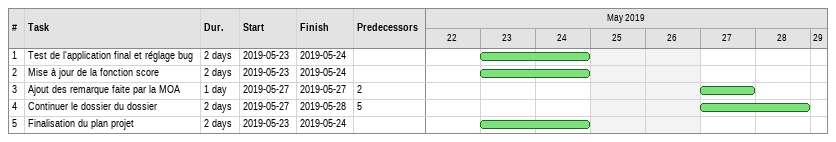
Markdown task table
| ID | Task | Duration | Start | Finish | Predecessors |
|---|---|---|---|---|---|
| 1 | Test de l'application final et réglage bug | 2d | 2019-05-23 | 2019-05-24 |  |
| 2 | Mise à jour de la fonction score | 2d | 2019-05-23 | 2019-05-24 |  |
| 3 | Ajout des remarque faite par la MOA | 1d | 2019-05-27 | 2019-05-27 | 2 |
| 4 | Continuer le dossier du dossier | 2d | 2019-05-27 | 2019-05-28 | 5 |
| 5 | Finalisation du plan projet | 2d | 2019-05-23 | 2019-05-24 |  |
